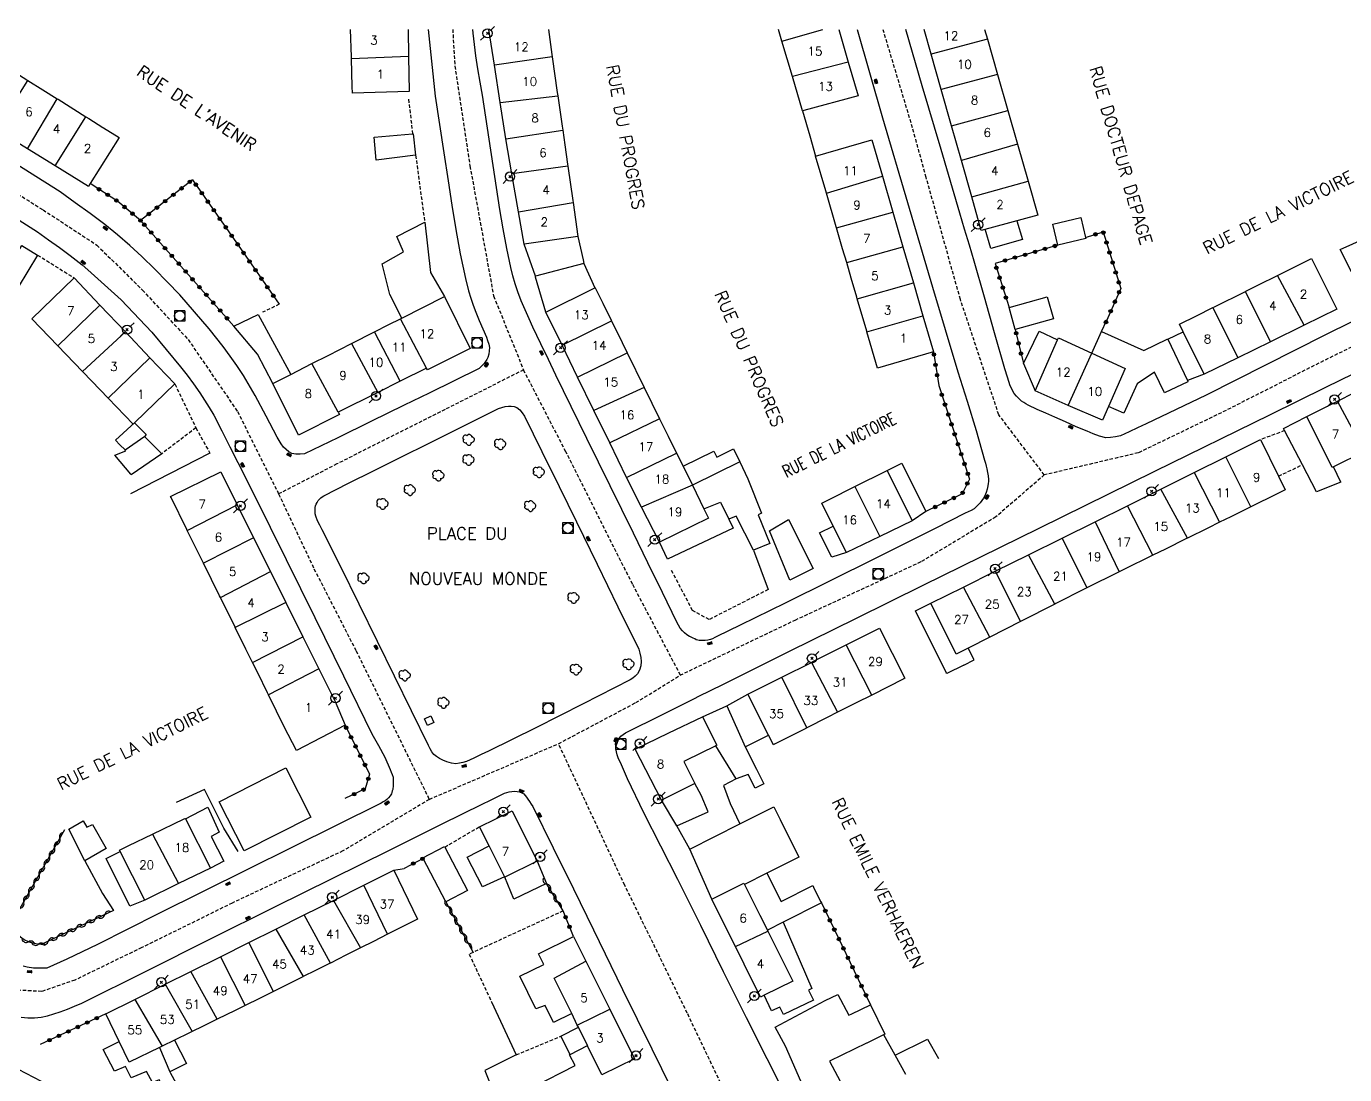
# Model space of a CAD drawing. Header units: millimetres. Extents: x 135999 to 137000, y 128000 to 129000.
# Drawn here: x 136190.8 to 136380.6, y 128849.4 to 129000.4 of the extents above; entities that cross this region are included whole.
import ezdxf
from ezdxf.enums import TextEntityAlignment as Align

# ---------------------------------------------------------------- set-up
doc = ezdxf.new("R2010")
doc.units = ezdxf.units.MM
doc.linetypes.add('DASHED', pattern=[0.75, 0.5, -0.25])
doc.layers.get('0').update_dxf_attribs({"linetype": 'CONTINUOUS'})
for name, color, linetype in [('W0001', 6, 'DASHED'), ('W0008', 7, 'CONTINUOUS'), ('W0014', 7, 'CONTINUOUS'), ('W0017', 7, 'CONTINUOUS'), ('W0101', 7, 'CONTINUOUS'), ('W0104', 1, 'CONTINUOUS'), ('W0112', 1, 'DASHED'), ('W0300', 7, 'CONTINUOUS'), ('W0310', 3, 'CONTINUOUS'), ('W0323', 7, 'CONTINUOUS'), ('W0401', 7, 'CONTINUOUS'), ('W0420', 7, 'CONTINUOUS'), ('W0439', 7, 'CONTINUOUS'), ('W0473', 7, 'CONTINUOUS'), ('W0989', 7, 'CONTINUOUS'), ('W0991', 7, 'CONTINUOUS'), ('W1102', 7, 'CONTINUOUS')]:
    doc.layers.add(name, color=color, linetype=linetype)
doc.styles.get("Standard").update_dxf_attribs({"font": 'romans.shx', "width": 0.85})

# ---------------------------------------------------------------- blocks, each defined once
blk = doc.blocks.new('T473')
for p, q in [((-0.166667, 0.166667), (0.166667, -0.166667)), ((-0.166667, -0.166667), (0.166667, 0.166667)), ((0.500001, 0.500001), (1.000002, 1.000002)), ((-1.000002, -1.000002), (-0.500001, -0.500001))]:
    blk.add_line(p, q)
blk.add_ellipse((0, 0), major_axis=(0.471405, 0.471405), ratio=1, start_param=5.4977871438, end_param=11.780972451)
blk = doc.blocks.new('T420')
for p, q in [((0.75, 0.75), (-0.75, 0.75)), ((-0.75, 0.75), (-0.75, -0.75)), ((0.75, 0.75), (0.75, -0.75)), ((0.75, -0.75), (-0.75, -0.75))]:
    blk.add_line(p, q)
blk.add_ellipse((0, 0), major_axis=(-0.53, 0.53), ratio=1, start_param=3.926991, end_param=10.210176)
blk = doc.blocks.new('T401')
for p, q in [((-0.3, 0.3), (0, 0.3)), ((-0.3, -0.25), (-0.3, 0.3)), ((-0.3, 0.15), (0, 0.15)), ((-0.3, 0), (0, 0)), ((0, 0.3), (0, -0.25)), ((-0.3, -0.15), (0, -0.15)), ((-0.3, -0.25), (-0.3, -0.3)), ((-0.3, -0.3), (0, -0.3)), ((0, -0.3), (0, -0.25))]:
    blk.add_line(p, q)
blk = doc.blocks.new('T300')
for p, q in [((-0.8, 0.51), (-0.86, 0.34)), ((-0.86, 0.34), (-0.86, 0.17)), ((-0.86, 0.17), (-0.74, 0.06)), ((-0.69, 0.63), (-0.8, 0.51)), ((-0.8, -0.06), (-0.74, 0.06)), ((-0.74, 0.06), (-0.69, 0.11)), ((-0.57, 0.69), (-0.69, 0.63)), ((-0.46, 0.69), (-0.57, 0.69)), ((-0.29, 0.63), (-0.46, 0.69)), ((-0.29, 0.63), (-0.17, 0.74)), ((-0.23, 0.57), (-0.29, 0.63)), ((-0.17, 0.74), (-0.06, 0.8)), ((-0.06, 0.8), (0.06, 0.8)), ((0.06, 0.8), (0.23, 0.74)), ((0.23, 0.74), (0.34, 0.63)), ((0.34, 0.63), (0.4, 0.51)), ((0.46, 0.46), (0.34, 0.46)), ((0.4, 0.51), (0.4, 0.46)), ((0.57, 0.4), (0.46, 0.46)), ((0.57, 0.4), (0.69, 0.29)), ((0.69, 0.29), (0.74, 0.17)), ((0.74, 0.06), (0.69, -0.17)), ((0.74, 0.17), (0.74, 0.06)), ((-0.8, -0.17), (-0.8, -0.06)), ((-0.8, -0.23), (-0.8, -0.17)), ((-0.74, -0.34), (-0.8, -0.23)), ((-0.69, -0.4), (-0.74, -0.34)), ((-0.51, -0.46), (-0.69, -0.4)), ((-0.4, -0.46), (-0.51, -0.46)), ((-0.4, -0.46), (-0.34, -0.46)), ((-0.34, -0.46), (-0.34, -0.4)), ((-0.34, -0.51), (-0.34, -0.46)), ((-0.29, -0.63), (-0.34, -0.51)), ((-0.17, -0.74), (-0.29, -0.63)), ((-0.06, -0.8), (-0.17, -0.74)), ((0.06, -0.8), (-0.06, -0.8)), ((0.17, -0.74), (0.06, -0.8)), ((0.23, -0.69), (0.17, -0.74)), ((0.29, -0.46), (0.23, -0.46)), ((0.29, -0.63), (0.23, -0.69)), ((0.46, -0.4), (0.29, -0.46)), ((0.34, -0.51), (0.29, -0.63)), ((0.34, -0.51), (0.34, -0.46)), ((0.57, -0.34), (0.46, -0.4)), ((0.63, -0.29), (0.57, -0.34)), ((0.69, -0.17), (0.63, -0.29))]:
    blk.add_line(p, q)
blk = doc.blocks.new('t323o')
at = {"color": 0, "linetype": 'Continuous'}
for radius in [0.25, 0.15]:
    blk.add_circle((0, 0), radius, dxfattribs=at)
blk = doc.blocks.new('t310o')
at = {"color": 0, "linetype": 'Continuous'}
for centre, start, end in [((-0.5, 0.38), 216.8699, 323.1304), ((0.5, -0.37), 36.8699, 143.1303)]:
    blk.add_arc(centre, 0.625, start, end, dxfattribs=at)

msp = doc.modelspace()

# ---------------------------------------------------------------- linework, layer by layer
at = {"layer": 'W0001'}
for points in [[(136252.18, 129000), (136252.48, 128994.72), (136254.66, 128980.33), (136258.06, 128961.6), (136262.38, 128950.94)], [(136337.37, 128935.82), (136330.81, 128944.49), (136325.29, 128961.1), (136320.36, 128978.66), (136318.4, 128985.84), (136314.14, 129000)], [(136161.11, 128993.07), (136168.7, 128989.04), (136180.01, 128982.32), (136193.18, 128974), (136200.93, 128968.94), (136207.48, 128962.46), (136214.07, 128955.33), (136221.18, 128944.96), (136227.11, 128933.08)], [(136388.37, 128957.51), (136377.58, 128952.26), (136363.55, 128945.11), (136350.91, 128939), (136337.37, 128935.82)], [(136262.38, 128950.94), (136251.07, 128945.25), (136235.5, 128937.4), (136227.11, 128933.08)], [(136284.98, 128906.97), (136278.08, 128920.06), (136268.47, 128939.15), (136262.38, 128950.94)], [(136337.37, 128935.82), (136330.39, 128929.77), (136319.58, 128923.28), (136301.55, 128914.91), (136284.98, 128906.97)], [(136227.11, 128933.08), (136232.2, 128922.3), (136238.26, 128910.48), (136248.8, 128889.08)], [(136267.41, 128897.1), (136278.53, 128903.01), (136284.98, 128906.97)], [(136248.8, 128889.08), (136267.41, 128897.1)], [(136300.38, 128828.78), (136295.6, 128838.08), (136285.96, 128858.27), (136276.95, 128876.7), (136267.41, 128897.1)], [(136248.8, 128889.08), (136236.36, 128881.66), (136220.42, 128874.14), (136207.39, 128867.72), (136197.76, 128863.04), (136193, 128861.4), (136188.95, 128861.62)]]:
    msp.add_lwpolyline(points, dxfattribs=at)
at = {"layer": 'W0008'}
msp.add_lwpolyline([(136262.51, 128944.28), (136265, 128939.21), (136267.49, 128934.13), (136269.99, 128929.05), (136272.98, 128922.94), (136275.97, 128916.82), (136278.96, 128910.71), (136279.11, 128910.12), (136279.26, 128909.53), (136279.32, 128908.95), (136279.25, 128908.32), (136279.07, 128907.69), (136278.78, 128907.15), (136278.47, 128906.83), (136278.1, 128906.56), (136277.72, 128906.29), (136270.94, 128902.84), (136264.17, 128899.39), (136257.35, 128896.03), (136256.28, 128895.52), (136255.21, 128895.02), (136254.15, 128894.51), (136253.64, 128894.39), (136253.13, 128894.27), (136252.62, 128894.21), (136251.98, 128894.29), (136251.34, 128894.48), (136250.73, 128894.74), (136250.29, 128894.96), (136249.86, 128895.23), (136249.48, 128895.54), (136249.18, 128895.93), (136248.93, 128896.38), (136248.68, 128896.83), (136246.24, 128901.83), (136243.81, 128906.82), (136241.36, 128911.81), (136238.71, 128917.19), (136236.06, 128922.56), (136233.4, 128927.93), (136233.04, 128928.57), (136232.69, 128929.21), (136232.45, 128929.89), (136232.39, 128930.21), (136232.36, 128930.53), (136232.36, 128930.85), (136232.39, 128931.11), (136232.44, 128931.36), (136232.52, 128931.6), (136232.65, 128931.87), (136232.81, 128932.12), (136233.01, 128932.35), (136233.19, 128932.52), (136233.4, 128932.67), (136233.6, 128932.83), (136237.18, 128934.61), (136240.76, 128936.4), (136244.33, 128938.18), (136249.15, 128940.58), (136253.97, 128942.97), (136258.79, 128945.37), (136259.26, 128945.52), (136259.72, 128945.66), (136260.19, 128945.74), (136260.61, 128945.73), (136261.03, 128945.68), (136261.41, 128945.55), (136261.82, 128945.21), (136262.16, 128944.75)], close=True, dxfattribs=at)
at = {"layer": 'W0014'}
for points in [[(136248.66, 129000), (136249.14, 128995.45), (136249.67, 128990.37)], [(136284.44, 128914.6), (136282.37, 128918.87), (136280.29, 128923.14), (136278.21, 128927.41), (136274.86, 128934.25), (136271.49, 128941.08), (136268.14, 128947.92), (136267.05, 128950.18), (136265.95, 128952.45), (136264.85, 128954.72), (136264.29, 128955.92), (136263.73, 128957.12), (136263.18, 128958.32), (136262.6, 128959.6), (136262.04, 128960.9), (136261.54, 128962.21), (136261.17, 128963.36), (136260.85, 128964.52), (136260.55, 128965.69), (136259.95, 128968.46), (136259.46, 128971.27), (136258.98, 128974.08), (136256.45, 128990.53), (136256.12, 128992.41), (136255.79, 128994.3), (136255.5, 128996.18), (136255.3, 128997.81), (136255.13, 128999.44), (136255.09, 129000)], [(136310.41, 129000), (136314.06, 128987.27), (136317.65, 128975.06), (136321.29, 128962.87), (136324.93, 128950.68)], [(136325.2, 128973.55), (136322.5, 128982.71), (136319.8, 128991.87), (136317.42, 129000)], [(136249.67, 128990.37), (136250.28, 128986.3), (136250.88, 128982.24), (136251.51, 128978.18), (136252.06, 128974.68), (136252.62, 128971.17), (136253.27, 128967.69), (136253.63, 128965.89), (136254.01, 128964.1), (136254.47, 128962.32), (136254.79, 128961.3), (136255.13, 128960.28), (136255.49, 128959.27), (136255.98, 128958.06), (136256.5, 128956.86), (136257.02, 128955.66), (136257.2, 128955.17), (136257.37, 128954.67), (136257.46, 128954.17), (136257.44, 128953.69), (136257.36, 128953.21), (136257.21, 128952.75), (136257.07, 128952.44), (136256.9, 128952.14), (136256.7, 128951.86), (136256.48, 128951.61), (136256.23, 128951.37), (136255.98, 128951.13), (136252.38, 128949.37), (136248.78, 128947.62), (136245.18, 128945.86), (136240.4, 128943.52), (136235.63, 128941.18), (136230.85, 128938.84), (136230.21, 128938.82), (136229.58, 128938.8), (136228.99, 128938.91), (136228.56, 128939.15), (136228.17, 128939.47), (136227.82, 128939.83), (136227.48, 128940.28), (136227.2, 128940.78), (136226.92, 128941.27), (136225.33, 128944.26), (136223.75, 128947.25), (136222.03, 128950.15), (136221.09, 128951.56), (136220.12, 128952.94), (136219.12, 128954.31), (136217.11, 128956.85), (136214.99, 128959.31), (136212.88, 128961.77), (136211.07, 128963.62), (136209.26, 128965.47), (136207.41, 128967.27), (136205.66, 128968.85), (136203.88, 128970.39), (136202.06, 128971.88), (136199.95, 128973.49), (136197.8, 128975.03), (136195.64, 128976.58), (136175.2, 128989.49)], [(136187.62, 128973.85), (136192.38, 128970.82), (136193.96, 128969.71), (136195.53, 128968.58), (136197.1, 128967.45), (136197.95, 128966.76), (136198.8, 128966.07), (136199.65, 128965.37), (136204.41, 128961.04), (136208.87, 128956.37), (136212.99, 128951.41), (136213.94, 128950.18), (136214.86, 128948.93), (136215.76, 128947.65), (136216.44, 128946.59), (136217.11, 128945.51), (136217.77, 128944.43), (136218.93, 128942.16), (136220.09, 128939.88), (136221.25, 128937.61), (136223.58, 128932.96), (136225.89, 128928.31), (136228.2, 128923.65), (136232.32, 128915.27), (136236.43, 128906.89), (136240.54, 128898.51), (136241.47, 128896.83), (136242.39, 128895.14), (136243.18, 128893.4), (136243.32, 128893.02), (136243.46, 128892.65), (136243.59, 128892.27), (136243.6, 128891.68), (136243.6, 128891.09), (136243.53, 128890.51), (136243.48, 128890.29), (136243.42, 128890.08), (136243.34, 128889.88), (136243.17, 128889.58), (136242.95, 128889.31), (136242.7, 128889.07), (136242.44, 128888.87), (136242.16, 128888.7), (136241.88, 128888.53), (136209.76, 128872.59), (136205.39, 128870.38), (136201.02, 128868.18), (136196.61, 128866.07), (136195.65, 128865.63), (136194.7, 128865.21), (136193.74, 128864.78), (136192.78, 128864.78), (136191.82, 128864.78), (136190.88, 128864.89), (136190.3, 128865.03)], [(136381.74, 128957.91), (136377.76, 128955.94), (136369.21, 128951.63), (136360.66, 128947.32), (136352.05, 128943.16), (136350.81, 128942.58), (136349.57, 128942.01), (136348.32, 128941.44), (136347.62, 128941.32), (136346.92, 128941.21), (136346.22, 128941.18), (136345.31, 128941.38), (136344.42, 128941.73), (136343.54, 128942.1), (136341.98, 128942.74), (136340.44, 128943.45), (136338.9, 128944.15), (136337.61, 128944.71), (136336.32, 128945.26), (136335.06, 128945.89), (136334.73, 128946.07), (136334.41, 128946.26), (136334.08, 128946.44), (136333.71, 128946.81), (136333.35, 128947.17), (136333.01, 128947.56), (136332.43, 128948.66), (136332.05, 128949.89), (136331.68, 128951.12), (136330.21, 128956.28), (136328.74, 128961.44), (136327.26, 128966.59), (136326.58, 128968.91), (136325.89, 128971.23), (136325.2, 128973.55)], [(136319.93, 128919.92), (136336.61, 128928.13), (136353.28, 128936.34), (136369.96, 128944.54), (136377.93, 128948.45), (136385.9, 128952.37), (136393.87, 128956.28), (136394.42, 128956.4), (136394.97, 128956.53), (136395.52, 128956.62), (136396.21, 128956.64), (136396.92, 128956.61), (136397.62, 128956.54), (136398.3, 128956.48), (136398.98, 128956.38), (136399.65, 128956.24), (136400.69, 128955.85), (136401.69, 128955.33), (136402.69, 128954.81), (136408.59, 128951.26), (136408.59, 128951.26)], [(136324.93, 128950.68), (136326.25, 128946.44), (136327.57, 128942.2), (136328.78, 128937.94), (136328.89, 128937.52), (136329, 128937.1), (136329.11, 128936.68), (136329.2, 128936.17), (136329.29, 128935.67), (136329.33, 128935.16), (136329.32, 128934.86), (136329.3, 128934.56), (136329.26, 128934.26), (136329.15, 128933.76), (136329, 128933.27), (136328.79, 128932.8), (136328.6, 128932.46), (136328.37, 128932.14), (136328.13, 128931.82), (136327.86, 128931.5), (136327.58, 128931.2), (136327.27, 128930.93), (136326.86, 128930.69), (136326.41, 128930.49), (136325.96, 128930.3)], [(136325.96, 128930.3), (136321.64, 128928.12), (136317.32, 128925.94), (136312.99, 128923.77), (136306.52, 128920.55), (136300.03, 128917.36), (136293.55, 128914.17), (136290.21, 128912.53)], [(136277.45, 128898.85), (136281.99, 128901.12), (136286.53, 128903.39), (136286.98, 128903.62), (136287.63, 128903.94), (136291.07, 128905.65), (136300.68, 128910.42), (136310.31, 128915.17), (136319.93, 128919.92)], [(136290.21, 128912.53), (136289.9, 128912.38), (136289.6, 128912.22), (136289.28, 128912.1), (136288.9, 128912.01), (136288.51, 128911.96), (136288.12, 128911.95), (136287.9, 128911.95), (136287.79, 128911.95), (136287.68, 128911.96), (136287.47, 128911.99), (136287.24, 128912.07), (136287.02, 128912.2), (136286.79, 128912.31), (136286.62, 128912.39), (136286.44, 128912.47), (136286.27, 128912.56), (136285.9, 128912.79), (136285.56, 128913.06), (136285.25, 128913.35), (136284.95, 128913.74), (136284.7, 128914.17), (136284.44, 128914.6)], [(136300.44, 128845.78), (136297.47, 128851.69), (136294.5, 128857.61), (136291.19, 128864.25), (136287.89, 128870.9), (136284.58, 128877.55), (136282.14, 128882.36), (136279.69, 128887.16), (136277.36, 128892.02), (136276.91, 128893.04), (136276.46, 128894.05), (136276.01, 128895.06), (136275.87, 128895.5), (136275.74, 128895.95), (136275.68, 128896.38), (136275.73, 128896.78), (136275.85, 128897.17), (136276, 128897.54), (136276.11, 128897.76), (136276.23, 128897.97), (136276.38, 128898.16), (136276.7, 128898.43), (136277.08, 128898.64), (136277.45, 128898.85)], [(136190.04, 128857.69), (136190.99, 128857.59), (136191.96, 128857.6), (136192.92, 128857.69), (136193.83, 128857.88), (136194.73, 128858.16), (136195.63, 128858.47), (136196.68, 128858.86), (136197.72, 128859.29), (136198.76, 128859.72), (136208.02, 128864.35), (136217.29, 128868.97), (136226.56, 128873.59), (136234.81, 128877.69), (136243.07, 128881.78), (136251.33, 128885.87), (136252.8, 128886.6), (136254.27, 128887.33), (136255.74, 128888.06), (136256.59, 128888.47), (136257.44, 128888.88), (136258.29, 128889.3), (136258.95, 128889.62), (136259.61, 128889.95), (136260.3, 128890.16), (136260.69, 128890.22), (136261.09, 128890.25), (136261.48, 128890.22), (136261.8, 128890.15), (136262.12, 128890.03), (136262.41, 128889.86), (136262.62, 128889.64), (136262.81, 128889.38), (136262.99, 128889.12), (136263.23, 128888.76), (136263.47, 128888.4), (136263.7, 128888.04), (136266.62, 128882.11), (136269.55, 128876.19), (136272.46, 128870.26), (136276.65, 128861.71), (136280.83, 128853.15), (136285.04, 128844.62)]]:
    msp.add_lwpolyline(points, dxfattribs=at)
at = {"layer": 'W0017'}
for points in [[(136217.21, 128938.96), (136205.76, 128933.11)], [(136295.47, 128924.97), (136297.62, 128919.3)], [(136221.28, 128881.55), (136219.2, 128884.91), (136216.43, 128890.52), (136212.34, 128888.64)], [(136199.21, 128880.23), (136201.72, 128875.51), (136203.33, 128873.06)]]:
    msp.add_lwpolyline(points, dxfattribs=at)
at = {"layer": 'W0101'}
for points in [[(136237.6, 128995.76), (136237.59, 128996.07), (136237.48, 129000)], [(136245.75, 129000), (136245.82, 128996.09)], [(136258.2, 128994.84), (136257.4, 129000)], [(136265.95, 129000), (136266.46, 128996.4), (136266.51, 128996.06)], [(136299.59, 128998.33), (136299.1, 129000)], [(136307.76, 129000), (136309.13, 128995.29)], [(136321.08, 128996.45), (136320.07, 129000)], [(136328.78, 129000), (136329.18, 128998.61)], [(136329.18, 128998.61), (136330.64, 128993.51)], [(136301.1, 128993.23), (136299.59, 128998.33)], [(136181.95, 128988.34), (136184.66, 128992.65), (136186.45, 128995.51), (136187.8, 128994.67), (136190.84, 128992.76), (136191, 128992.65)], [(136245.92, 128991.04), (136237.73, 128990.81), (136237.7, 128991.79), (136237.6, 128995.76)], [(136245.82, 128996.09), (136245.92, 128991.04)], [(136259.03, 128989.45), (136258.2, 128994.84)], [(136266.51, 128996.06), (136267.24, 128990.93), (136267.32, 128990.41)], [(136309.13, 128995.29), (136310.56, 128990.41)], [(136322.53, 128991.34), (136321.08, 128996.45)], [(136310.56, 128990.41), (136302.73, 128988.3), (136302.57, 128988.26), (136301.1, 128993.23)], [(136330.64, 128993.51), (136332.13, 128988.32)], [(136191, 128992.65), (136193.17, 128991.29), (136195.22, 128990.01)], [(136324.02, 128986.1), (136322.53, 128991.34)], [(136195.22, 128990.01), (136195.35, 128989.93), (136199.36, 128987.41)], [(136259.84, 128984.22), (136259.03, 128989.45)], [(136267.32, 128990.41), (136267.94, 128986.06), (136268.02, 128985.49)], [(136199.36, 128987.41), (136199.77, 128987.16), (136201.81, 128985.87), (136201.88, 128985.83), (136204.13, 128984.42), (136199.97, 128977.78), (136199.71, 128977.37)], [(136332.13, 128988.32), (136333.52, 128983.45)], [(136190.93, 128982.79), (136186.48, 128985.54)], [(136268.02, 128985.49), (136268.32, 128983.38), (136268.72, 128980.59), (136268.77, 128980.29)], [(136325.44, 128981.1), (136324.02, 128986.1)], [(136260.71, 128979.21), (136259.84, 128984.22)], [(136305.99, 128976.42), (136305.9, 128976.73), (136304.44, 128981.74), (136312.54, 128984.1)], [(136312.54, 128984.1), (136314.06, 128978.86)], [(136333.52, 128983.45), (136335.05, 128978.12)], [(136194.91, 128980.34), (136190.93, 128982.79)], [(136199.71, 128977.37), (136194.91, 128980.34)], [(136268.77, 128980.29), (136269.47, 128975.35), (136269.51, 128975.06)], [(136326.91, 128975.9), (136325.44, 128981.1)], [(136261.67, 128973.72), (136260.71, 128979.21)], [(136314.06, 128978.86), (136315.57, 128973.66)], [(136335.05, 128978.12), (136336.44, 128973.24), (136328.29, 128971.05)], [(136307.45, 128971.43), (136307.42, 128971.54), (136305.99, 128976.42)], [(136328.29, 128971.05), (136326.91, 128975.9)], [(136269.51, 128975.06), (136270.21, 128970.15), (136262.48, 128969.05)], [(136262.48, 128969.05), (136261.67, 128973.72)], [(136315.57, 128973.66), (136317.02, 128968.66)], [(136308.91, 128966.41), (136308.33, 128968.4), (136307.45, 128971.43)], [(136317.02, 128968.66), (136318.52, 128963.48)], [(136310.44, 128961.17), (136310.36, 128961.43), (136309.56, 128964.18), (136308.91, 128966.41)], [(136370.97, 128964.57), (136371.23, 128964.7), (136375.86, 128967), (136379.5, 128959.68)], [(136366.4, 128962.29), (136368.21, 128963.19), (136370.97, 128964.57)], [(136195.3, 128954.44), (136191.55, 128958.33), (136197.65, 128964.21)], [(136197.65, 128964.21), (136201.38, 128960.29)], [(136265.59, 128959.29), (136272.64, 128962.76), (136272.7, 128962.79), (136273.78, 128960.58), (136274.99, 128958.11)], [(136318.52, 128963.48), (136319.9, 128958.72)], [(136244.68, 128958.32), (136244.87, 128958.42), (136250.97, 128961.5)], [(136250.97, 128961.5), (136254.69, 128954.04), (136248.53, 128950.96), (136248.41, 128951.2)], [(136311.82, 128956.41), (136311.79, 128956.51), (136310.44, 128961.17)], [(136361.63, 128959.92), (136361.87, 128960.04), (136366.32, 128962.26), (136366.4, 128962.29)], [(136201.38, 128960.29), (136205.06, 128956.41)], [(136267.93, 128954.5), (136265.59, 128959.29)], [(136319.9, 128958.72), (136321.41, 128953.53)], [(136360.4, 128950.34), (136357.36, 128956.44), (136356.82, 128957.52), (136359.3, 128958.76), (136361.63, 128959.92)], [(136379.5, 128959.68), (136374.8, 128957.38)], [(136240.93, 128956.43), (136242.99, 128957.47), (136244.68, 128958.32)], [(136274.99, 128958.11), (136275.04, 128958.02), (136276.57, 128954.9), (136277.3, 128953.42)], [(136374.8, 128957.38), (136369.93, 128955)], [(136205.06, 128956.41), (136208.58, 128952.69)], [(136237.58, 128954.73), (136240.93, 128956.43)], [(136321.41, 128953.53), (136313.35, 128951.18), (136311.82, 128956.41)], [(136336.04, 128947.92), (136339.26, 128955.26), (136339.4, 128955.57), (136344.21, 128953.36)], [(136369.93, 128955), (136365.22, 128952.69)], [(136198.86, 128950.74), (136195.3, 128954.44)], [(136231.9, 128951.86), (136234.23, 128953.03), (136237.58, 128954.73)], [(136270.17, 128949.89), (136267.93, 128954.5)], [(136277.3, 128953.42), (136279.77, 128948.39)], [(136344.21, 128953.36), (136349, 128951.16), (136346.61, 128945.7), (136345.73, 128943.71)], [(136208.58, 128952.69), (136212.16, 128948.92)], [(136226.26, 128949.01), (136228.85, 128950.31), (136231.9, 128951.86)], [(136248.41, 128951.2), (136244.62, 128949.31)], [(136365.22, 128952.69), (136360.4, 128950.34)], [(136202.57, 128946.89), (136200.23, 128949.32), (136198.86, 128950.74)], [(136244.62, 128949.31), (136241.39, 128947.71)], [(136272.51, 128945.1), (136270.17, 128949.89)], [(136212.16, 128948.92), (136206.39, 128943.37), (136206.35, 128943.32), (136206.17, 128943.15), (136202.57, 128946.89)], [(136235.7, 128944.86), (136235.87, 128944.51), (136229.97, 128941.57), (136226.26, 128949.01)], [(136241.39, 128947.71), (136235.7, 128944.86)], [(136279.77, 128948.39), (136281.97, 128943.92)], [(136340.82, 128945.84), (136336.04, 128947.92)], [(136379.6, 128946.46), (136384.51, 128948.93)], [(136345.73, 128943.71), (136340.82, 128945.84)], [(136375.19, 128944.24), (136379.6, 128946.46)], [(136274.79, 128940.44), (136272.51, 128945.1)], [(136281.97, 128943.92), (136283.22, 128941.38), (136284.41, 128938.95)], [(136383.49, 128939.2), (136379.03, 128936.99), (136378.82, 128936.89), (136375.19, 128944.24)], [(136277.22, 128935.45), (136274.79, 128940.44)], [(136363.5, 128938.41), (136368.51, 128940.9)], [(136368.51, 128940.9), (136371.11, 128935.64), (136372.07, 128933.68), (136370.5, 128932.9), (136367.48, 128931.41), (136367.11, 128931.23)], [(136284.41, 128938.95), (136285.34, 128937.06), (136286.69, 128934.32)], [(136358.94, 128936.15), (136363.5, 128938.41)], [(136213.95, 128927.83), (136213.88, 128927.95), (136211.61, 128932.55), (136211.54, 128932.69), (136218.78, 128936.27)], [(136218.78, 128936.27), (136221.15, 128931.49)], [(136310.09, 128934.13), (136314.65, 128936.4), (136314.73, 128936.44), (136318.35, 128929.19)], [(136354.14, 128933.77), (136358.94, 128936.15)], [(136279.38, 128931.19), (136277.22, 128935.45)], [(136286.69, 128934.32), (136288.36, 128930.93), (136289, 128929.61), (136281.94, 128926.14)], [(136308.87, 128924.66), (136306.98, 128928.45), (136305.33, 128931.75), (136306.37, 128932.27), (136310.09, 128934.13)], [(136349.33, 128931.38), (136354.14, 128933.77)], [(136221.15, 128931.49), (136223.5, 128926.77)], [(136281.94, 128926.14), (136279.38, 128931.19)], [(136344.68, 128929.07), (136349.33, 128931.38)], [(136367.11, 128931.23), (136364.23, 128929.8), (136362.6, 128928.99)], [(136318.35, 128929.19), (136313.67, 128926.95)], [(136339.95, 128926.73), (136344.68, 128929.07)], [(136362.6, 128928.99), (136360.91, 128928.16), (136357.97, 128926.71)], [(136216.27, 128923.12), (136216.23, 128923.2), (136213.95, 128927.83)], [(136223.5, 128926.77), (136225.93, 128921.89)], [(136313.67, 128926.95), (136308.87, 128924.66)], [(136335.09, 128924.32), (136339.95, 128926.73)], [(136357.97, 128926.71), (136357.76, 128926.6), (136354.8, 128925.14), (136352.98, 128924.24)], [(136218.73, 128918.14), (136218.61, 128918.38), (136217.45, 128920.74), (136216.27, 128923.12)], [(136330.28, 128921.93), (136335.09, 128924.32)], [(136352.98, 128924.24), (136348.74, 128922.14), (136348.17, 128921.86)], [(136225.93, 128921.89), (136228.13, 128917.46)], [(136325.73, 128919.67), (136330.28, 128921.93)], [(136348.17, 128921.86), (136348.06, 128921.8), (136343.48, 128919.54)], [(136321.02, 128917.34), (136325.73, 128919.67)], [(136343.48, 128919.54), (136343.19, 128919.39), (136339.02, 128917.28), (136338.87, 128917.2)], [(136220.86, 128913.83), (136220.83, 128913.89), (136218.73, 128918.14)], [(136228.13, 128917.46), (136230.6, 128912.48)], [(136329.53, 128912.45), (136326.41, 128910.87), (136324.66, 128909.98), (136321.02, 128917.34)], [(136338.87, 128917.2), (136334.05, 128914.75), (136333.92, 128914.69)], [(136223.33, 128908.82), (136223.3, 128908.91), (136222.39, 128910.73), (136220.86, 128913.83)], [(136308.85, 128911.34), (136313.63, 128913.74)], [(136313.63, 128913.74), (136317.28, 128906.53), (136317.14, 128906.46), (136312.51, 128904.11)], [(136333.92, 128914.69), (136329.53, 128912.45)], [(136230.6, 128912.48), (136232.89, 128907.89)], [(136303.84, 128908.82), (136304.05, 128908.92), (136308.85, 128911.34)], [(136225.65, 128904.13), (136225.52, 128904.41), (136224.09, 128907.3), (136223.33, 128908.82)], [(136232.89, 128907.89), (136235.23, 128903.17)], [(136299.55, 128906.66), (136303.84, 128908.82)], [(136294.68, 128904.21), (136299.55, 128906.66)], [(136227.92, 128899.55), (136226.82, 128901.77), (136225.65, 128904.13)], [(136303.03, 128899.31), (136298.52, 128897.03), (136298.36, 128896.94), (136297.65, 128898.35), (136294.68, 128904.21)], [(136312.51, 128904.11), (136310.3, 128902.99), (136307.7, 128901.68), (136307.61, 128901.63)], [(136235.24, 128903.17), (136235.23, 128903.16), (136236.67, 128899.75)], [(136307.61, 128901.63), (136306.11, 128900.87), (136303.16, 128899.38), (136303.03, 128899.31)], [(136236.67, 128899.75), (136229.7, 128896.12), (136227.92, 128899.55)], [(136282.22, 128888.97), (136278.44, 128896.33), (136283.31, 128898.65), (136288.17, 128900.96)], [(136288.17, 128900.96), (136290.19, 128896.87), (136290.08, 128896.81), (136285.66, 128894.63), (136285.48, 128894.55), (136287.05, 128891.35), (136282.22, 128888.97)], [(136256.05, 128885.13), (136260.76, 128887.44), (136264.33, 128880.16)], [(136208.93, 128884.06), (136213.48, 128886.26), (136213.65, 128886.34), (136213.68, 128886.27), (136217.28, 128879.18)], [(136264.33, 128880.16), (136259.68, 128877.85), (136259.65, 128877.91), (136259.62, 128877.97), (136257.42, 128882.38), (136256.05, 128885.13)], [(136207.82, 128874.55), (136204.28, 128881.55), (136204.18, 128881.75), (136205.54, 128882.41), (136208.93, 128884.06)], [(136217.28, 128879.18), (136212.7, 128876.94)], [(136239.38, 128876.72), (136243.68, 128878.87)], [(136243.68, 128878.87), (136247.12, 128871.82), (136242.97, 128869.74), (136242.79, 128869.65)], [(136289.51, 128874.69), (136294.11, 128876.99), (136294.2, 128876.83), (136296.4, 128872.41), (136297.49, 128870.24), (136297.55, 128870.11)], [(136212.7, 128876.94), (136207.82, 128874.55)], [(136234.99, 128874.53), (136239.38, 128876.72)], [(136230.78, 128872.43), (136234.99, 128874.53)], [(136292.89, 128867.87), (136291.9, 128869.86), (136289.51, 128874.69)], [(136226.71, 128870.39), (136230.78, 128872.43)], [(136222.8, 128868.44), (136226.71, 128870.39)], [(136242.79, 128869.65), (136240.75, 128868.62), (136238.88, 128867.68)], [(136297.55, 128870.11), (136298.82, 128867.58), (136301.15, 128862.9), (136297.04, 128860.85), (136296.5, 128860.58)], [(136218.72, 128866.41), (136222.8, 128868.44)], [(136238.88, 128867.68), (136236.79, 128866.63), (136234.56, 128865.5)], [(136296.5, 128860.58), (136294.15, 128865.33), (136292.89, 128867.87)], [(136214.47, 128864.29), (136218.72, 128866.41)], [(136270.12, 128856.57), (136269.31, 128858.22), (136266.8, 128863.32), (136271.33, 128865.76)], [(136271.33, 128865.76), (136274.79, 128858.85)], [(136210.79, 128862.45), (136214.47, 128864.29)], [(136234.56, 128865.5), (136234.45, 128865.45), (136232.42, 128864.42), (136230.65, 128863.54)], [(136206.42, 128860.27), (136210.79, 128862.45)], [(136230.65, 128863.54), (136230.59, 128863.5), (136228.57, 128862.49), (136226.39, 128861.39)], [(136202.21, 128858.17), (136206.42, 128860.27)], [(136226.39, 128861.39), (136225.21, 128860.8), (136224.35, 128860.38), (136222.29, 128859.37)], [(136210.32, 128853.53), (136209.93, 128853.34), (136205.6, 128851.23), (136204.14, 128854.21), (136202.21, 128858.17)], [(136222.29, 128859.37), (136220.85, 128858.67), (136218.24, 128857.4)], [(136274.79, 128858.85), (136278.37, 128851.72)], [(136218.24, 128857.4), (136216.15, 128856.38), (136214.65, 128855.65)], [(136278.37, 128851.72), (136273.65, 128849.4), (136271.63, 128853.49), (136271.58, 128853.6), (136270.27, 128856.26), (136270.12, 128856.57)], [(136214.65, 128855.65), (136214.26, 128855.46), (136212.11, 128854.41), (136210.32, 128853.53)], [(136317.41, 128849.44), (136315.89, 128852.25), (136320.53, 128854.54)]]:
    msp.add_lwpolyline(points, dxfattribs=at)
for points in [[(136228.15, 128893.6), (136231.74, 128886.5), (136222.15, 128881.64), (136218.56, 128888.74)], [(136182.88, 128839.99), (136188.48, 128850.77), (136196.22, 128846.74), (136196.16, 128846.63), (136190.51, 128835.76), (136186.08, 128838.22)]]:
    msp.add_lwpolyline(points, close=True, dxfattribs=at)
at = {"layer": 'W0104'}
for points in [[(136302.57, 128988.26), (136303.6, 128984.67), (136304.44, 128981.74)], [(136244.87, 128958.42), (136243.14, 128961.82), (136242, 128966.21), (136242.23, 128966.34), (136245.08, 128967.94), (136244.12, 128970.19), (136248.14, 128972.23), (136249, 128964.98), (136250.97, 128961.5)], [(136333.43, 128972.43), (136334.21, 128969.72), (136329.67, 128968.42), (136328.87, 128971.21)], [(136270.21, 128970.15), (136270.95, 128966.82), (136271.06, 128966.29), (136272.64, 128962.76)], [(136265.59, 128959.29), (136264.12, 128964.3), (136264.08, 128964.44), (136262.48, 128969.05)], [(136271.06, 128966.29), (136264.08, 128964.44)], [(136220.67, 128957.26), (136224.17, 128958.92), (136228.85, 128950.31)], [(136226.26, 128949.01), (136224.05, 128953.22), (136220.67, 128957.26)], [(136334.36, 128951.85), (136336.64, 128956.54), (136339.26, 128955.26)], [(136344.21, 128953.36), (136345.61, 128956.49), (136351.68, 128953.76), (136355.07, 128955.36), (136355.15, 128955.4), (136357.97, 128949.43), (136358.05, 128949.25), (136354.66, 128947.65), (136353.26, 128950.63), (136350.74, 128948.95), (136348.83, 128944.7), (136346.61, 128945.7)], [(136355.15, 128955.4), (136357.36, 128956.44)], [(136334.36, 128951.85), (136336.04, 128947.92)], [(136360.4, 128950.34), (136357.97, 128949.43)], [(136380.08, 128934.76), (136376.56, 128933.39), (136374.53, 128937.29), (136371.98, 128942.2), (136371.83, 128942.5), (136375.19, 128944.24)], [(136206.35, 128943.32), (136208.04, 128941.66), (136207.82, 128941.42), (136207.77, 128941.36), (136210.3, 128938.88), (136205.88, 128935.82), (136205.8, 128935.92), (136203.54, 128938.66), (136205.12, 128939.31), (136205.01, 128939.41), (136204.26, 128940.14)], [(136206.39, 128943.37), (136203.62, 128940.85), (136204.26, 128940.14)], [(136205.01, 128939.41), (136207.82, 128941.42)], [(136285.34, 128937.06), (136289.78, 128939.26), (136290.22, 128938.38), (136292.62, 128939.57), (136293.54, 128937.71), (136286.69, 128934.32)], [(136293.54, 128937.71), (136294.66, 128935.26), (136296.65, 128930.32), (136296.15, 128930.07), (136297.84, 128925.94), (136295.47, 128924.97), (136292.99, 128929.86), (136291.94, 128929.43)], [(136314.65, 128936.4), (136316.87, 128937.5), (136320.3, 128930.53), (136318.35, 128929.19)], [(136380.08, 128934.76), (136379.03, 128936.99)], [(136288.36, 128930.93), (136290.73, 128931.91)], [(136290.73, 128931.91), (136291.94, 128929.43), (136292.57, 128928.14)], [(136308.87, 128924.66), (136306.77, 128923.98), (136305.02, 128927.47), (136306.98, 128928.45)], [(136292.57, 128928.14), (136283.09, 128923.69), (136281.94, 128926.14)], [(136325.76, 128908.42), (136323.32, 128907.2), (136323.24, 128907.37), (136318.81, 128916.23), (136321.02, 128917.34)], [(136325.76, 128908.42), (136327.26, 128909.16), (136326.41, 128910.87)], [(136291.67, 128902.53), (136294.68, 128904.21)], [(136288.17, 128900.96), (136291.67, 128902.53), (136294.3, 128896.64), (136295.92, 128893.43), (136296.99, 128891.3), (136295.73, 128890.67), (136294.73, 128892.67), (136293, 128892.02), (136291.16, 128891.09), (136292.15, 128888.46), (136293.54, 128885.53)], [(136294.3, 128896.64), (136297.65, 128898.35)], [(136293, 128892.02), (136290.08, 128896.81)], [(136286.34, 128881.92), (136284.44, 128885.28), (136288.97, 128887.27), (136287.96, 128889.68), (136287.05, 128891.35)], [(136284.44, 128885.28), (136282.22, 128888.97)], [(136213.68, 128886.27), (136216.92, 128887.95), (136218.56, 128884.33), (136217.38, 128883.72), (136219.21, 128880.18), (136217.28, 128879.18)], [(136289.51, 128874.69), (136286.34, 128881.92), (136293.54, 128885.53), (136298.43, 128887.98), (136299.32, 128886.2), (136302.04, 128880.76), (136297.4, 128878.44), (136294.2, 128876.83)], [(136207.82, 128874.55), (136205.68, 128873.69), (136202.28, 128880.57), (136204.28, 128881.55)], [(136259.65, 128877.91), (136256.48, 128876.46), (136254.26, 128880.75), (136257.42, 128882.38)], [(136243.68, 128878.87), (136245.17, 128879.14)], [(136264.33, 128880.16), (136265.67, 128876.98), (136261, 128874.71), (136259.68, 128877.85)], [(136297.4, 128878.44), (136299.47, 128874.35), (136304.02, 128876.65), (136304.25, 128876.2), (136305.21, 128874.31), (136305.27, 128874.18), (136299.78, 128871.4), (136297.49, 128870.24)], [(136299.78, 128871.4), (136303.91, 128861.85), (136303.41, 128861.61), (136304.11, 128860.14), (136299.8, 128858.1), (136299.3, 128859.15), (136298.09, 128858.63), (136297.04, 128860.85)], [(136269.31, 128858.22), (136266.69, 128856.93), (136265.49, 128859.36), (136264.16, 128858.9), (136261.84, 128863.59), (136265.29, 128865.3), (136264.54, 128866.83), (136269.57, 128869.32), (136271.33, 128865.76)], [(136257.78, 128859.9), (136261.33, 128852.27), (136256.79, 128850), (136257.98, 128847.03), (136258.44, 128846.21), (136258.56, 128845.99), (136258.56, 128845.99)], [(136303.31, 128846.18), (136300.08, 128853.52), (136298.61, 128856.24), (136305.79, 128860.09), (136307.65, 128860.98), (136309.23, 128858), (136309.67, 128858.2), (136312.34, 128859.5), (136314.41, 128855.25), (136311.8, 128853.97), (136311.75, 128853.95), (136306.45, 128851.36), (136307.97, 128848.49)], [(136269.11, 128852.33), (136267.76, 128854.98), (136270.27, 128856.26)], [(136212.11, 128854.41), (136213.84, 128851.04), (136211.44, 128849.81), (136211.52, 128849.61), (136212.82, 128847.26), (136212.66, 128847.19), (136211.02, 128846.51), (136209.9, 128848.69), (136208.92, 128848.28), (136208.1, 128849.89), (136205.89, 128848.98), (136205.07, 128850.59), (136203.47, 128849.92), (136201.86, 128853.04), (136204.14, 128854.21)], [(136315.89, 128852.25), (136314.24, 128855.16)], [(136209.93, 128853.34), (136211.44, 128849.81)], [(136268.81, 128837.95), (136263.83, 128847.65), (136269.81, 128850.73), (136269.01, 128852.28), (136269.11, 128852.33), (136271.58, 128853.6)]]:
    msp.add_lwpolyline(points, dxfattribs=at)
for points in [[(136240.85, 128984.47), (136246.4, 128984.95), (136246.46, 128984.95), (136246.84, 128981.87), (136241.13, 128981.17), (136240.85, 128984.47)], [(136338.6, 128971.95), (136342.61, 128972.91), (136343.31, 128970.04), (136343.35, 128969.89), (136339.33, 128968.92)], [(136383.29, 128961.74), (136379.98, 128968.3), (136386.83, 128971.35), (136386.96, 128971.41), (136390.1, 128965.16)], [(136192.4, 128967.5), (136189.61, 128962.87), (136187.34, 128964.24), (136190.13, 128968.87), (136192.4, 128967.5)], [(136332.3, 128959.94), (136337.79, 128961.47), (136338.67, 128958.32), (136333.18, 128956.79)], [(136300.54, 128929.4), (136304.08, 128922.34), (136300.72, 128920.65), (136297.79, 128927.76)], [(136199.21, 128880.23), (136196.9, 128884.8), (136198.95, 128885.98), (136199.49, 128885.05), (136200.3, 128885.46), (136202.29, 128881.99)], [(136251.18, 128874.32), (136247.93, 128880.56), (136247.87, 128880.67), (136250.99, 128882.3), (136251.04, 128882.21), (136254.3, 128875.95)]]:
    msp.add_lwpolyline(points, close=True, dxfattribs=at)
at = {"layer": 'W0112'}
for points in [[(136245.81, 128989.93), (136246.4, 128984.95)], [(136246.84, 128981.87), (136248.14, 128972.23)], [(136192.4, 128967.5), (136197.65, 128964.21)], [(136227.2, 128960.4), (136224.8, 128959.25)], [(136212.16, 128948.92), (136215.2, 128942.61), (136210.3, 128938.88)], [(136215.2, 128942.61), (136217.21, 128938.96)], [(136371.98, 128942.2), (136368.51, 128940.9)], [(136371.11, 128935.64), (136374.53, 128937.29)], [(136297.62, 128919.3), (136289.1, 128914.99), (136286.71, 128916.29), (136283.61, 128922.22)], [(136251.04, 128882.21), (136256.05, 128885.13)], [(136268.07, 128873), (136255.1, 128867.04), (136254.54, 128866.78)], [(136254.54, 128866.78), (136257.77, 128859.9)], [(136261.33, 128852.27), (136267.76, 128854.98)]]:
    msp.add_lwpolyline(points, dxfattribs=at)
at = {"layer": 'W0310'}
for points in [[(136203.33, 128873.06), (136192.9, 128868.15), (136192.39, 128868.24), (136191.88, 128868.33), (136191.39, 128868.46), (136190.97, 128868.62), (136190.55, 128868.81), (136190.16, 128869.02), (136189.53, 128869.55), (136188.99, 128870.2), (136188.44, 128870.84), (136196.33, 128884.73)], [(136268.07, 128873), (136265.67, 128876.98)], [(136251.18, 128874.32), (136255.1, 128867.04)]]:
    msp.add_lwpolyline(points, dxfattribs=at)
at = {"layer": 'W0323'}
for points in [[(136207.23, 128972.48), (136203.94, 128975.23), (136199.97, 128977.78)], [(136214.7, 128978.34), (136214.7, 128978.34), (136207.23, 128972.48)], [(136214.7, 128978.34), (136222.39, 128967.33), (136227.2, 128960.4)], [(136207.23, 128972.48), (136220.67, 128957.26)], [(136343.31, 128970.04), (136345.84, 128970.82)], [(136345.84, 128970.82), (136348.37, 128962.66), (136346.33, 128958.03)], [(136339.33, 128968.92), (136330.27, 128966.29)], [(136330.27, 128966.29), (136332.3, 128959.94)], [(136333.18, 128956.79), (136334.36, 128951.85)], [(136345.61, 128956.49), (136346.33, 128958.03)], [(136321.41, 128953.53), (136322.16, 128948.71)], [(136322.16, 128948.71), (136326.6, 128935.22), (136325.54, 128933.09), (136320.3, 128930.53)], [(136236.67, 128899.75), (136240.21, 128892.69)], [(136240.21, 128892.69), (136239.59, 128890.6)], [(136239.59, 128890.6), (136236.62, 128889.19)], [(136247.93, 128880.56), (136245.17, 128879.14)], [(136305.27, 128874.18), (136312.34, 128859.5)], [(136269.57, 128869.32), (136268.07, 128873)], [(136202.21, 128858.17), (136192.75, 128853.75)]]:
    msp.add_lwpolyline(points, dxfattribs=at)
at = {"layer": 'W0439'}
msp.add_lwpolyline([(136249.04, 128901.09), (136249.47, 128900.13), (136248.53, 128899.71), (136248.1, 128900.68)], close=True, dxfattribs=at)
at = {"layer": 'W1102'}
for points in [[(136299.59, 128998.33), (136305.49, 129000)], [(136329.18, 128998.61), (136321.08, 128996.45)], [(136245.82, 128996.09), (136237.6, 128995.76)], [(136266.51, 128996.06), (136258.2, 128994.84)], [(136309.13, 128995.29), (136301.1, 128993.23)], [(136330.64, 128993.51), (136322.53, 128991.34)], [(136186.48, 128985.54), (136191, 128992.65)], [(136190.93, 128982.79), (136195.22, 128990.01)], [(136259.03, 128989.45), (136267.32, 128990.41)], [(136194.91, 128980.34), (136199.36, 128987.41)], [(136324.02, 128986.1), (136332.13, 128988.32)], [(136259.84, 128984.22), (136268.02, 128985.49)], [(136333.52, 128983.45), (136325.44, 128981.1)], [(136268.77, 128980.29), (136260.71, 128979.21)], [(136305.99, 128976.42), (136314.06, 128978.86)], [(136326.91, 128975.9), (136335.05, 128978.12)], [(136261.67, 128973.72), (136269.51, 128975.06)], [(136307.45, 128971.43), (136315.57, 128973.66)], [(136308.91, 128966.41), (136317.02, 128968.66)], [(136374.8, 128957.38), (136370.97, 128964.57)], [(136310.44, 128961.17), (136318.52, 128963.48)], [(136369.93, 128955), (136366.32, 128962.26)], [(136201.38, 128960.29), (136195.3, 128954.44)], [(136311.82, 128956.41), (136319.9, 128958.72)], [(136361.63, 128959.92), (136365.22, 128952.69)], [(136248.41, 128951.2), (136244.68, 128958.32)], [(136267.93, 128954.5), (136275.04, 128958.02)], [(136198.86, 128950.74), (136205.06, 128956.41)], [(136244.62, 128949.31), (136240.93, 128956.43)], [(136237.58, 128954.73), (136241.39, 128947.71)], [(136270.17, 128949.89), (136277.3, 128953.42)], [(136340.82, 128945.84), (136344.21, 128953.36)], [(136208.58, 128952.69), (136202.57, 128946.89)], [(136235.7, 128944.86), (136231.9, 128951.86)], [(136279.77, 128948.39), (136272.51, 128945.1)], [(136383.49, 128939.2), (136379.6, 128946.46)], [(136281.97, 128943.92), (136274.79, 128940.44)], [(136277.22, 128935.45), (136284.41, 128938.95)], [(136367.11, 128931.23), (136363.5, 128938.41)], [(136358.94, 128936.15), (136362.6, 128928.99)], [(136286.69, 128934.32), (136279.38, 128931.19)], [(136310.09, 128934.13), (136313.67, 128926.95)], [(136357.97, 128926.71), (136354.14, 128933.77)], [(136213.95, 128927.83), (136221.15, 128931.49)], [(136352.98, 128924.24), (136349.33, 128931.38)], [(136344.68, 128929.07), (136348.17, 128921.86)], [(136223.5, 128926.77), (136216.27, 128923.12)], [(136339.95, 128926.73), (136343.48, 128919.54)], [(136338.87, 128917.2), (136335.09, 128924.32)], [(136218.73, 128918.14), (136225.93, 128921.89)], [(136330.28, 128921.93), (136333.92, 128914.69)], [(136329.53, 128912.45), (136325.73, 128919.67)], [(136228.13, 128917.46), (136220.86, 128913.83)], [(136223.33, 128908.82), (136230.6, 128912.48)], [(136312.51, 128904.11), (136308.85, 128911.34)], [(136232.89, 128907.89), (136225.65, 128904.13)], [(136303.84, 128908.82), (136307.61, 128901.63)], [(136303.16, 128899.38), (136299.55, 128906.66)], [(136208.93, 128884.06), (136212.7, 128876.94)], [(136242.79, 128869.65), (136239.38, 128876.72)], [(136234.99, 128874.53), (136238.88, 128867.68)], [(136234.56, 128865.5), (136230.78, 128872.43)], [(136226.71, 128870.39), (136230.65, 128863.54)], [(136292.89, 128867.87), (136297.55, 128870.11)], [(136226.39, 128861.39), (136222.8, 128868.44)], [(136218.72, 128866.41), (136222.29, 128859.37)], [(136218.24, 128857.4), (136214.47, 128864.29)], [(136210.79, 128862.45), (136214.65, 128855.65)], [(136206.42, 128860.27), (136210.32, 128853.53)], [(136270.12, 128856.57), (136274.79, 128858.85)], [(136320.53, 128854.54), (136322.14, 128851.74)]]:
    msp.add_lwpolyline(points, dxfattribs=at)

# ---------------------------------------------------------------- block references
at = {"layer": 'W0300', "rotation": 359.9999899820874}
for p in [(136254.51, 128940.87), (136259.06, 128940.23), (136254.49, 128937.96), (136250.14, 128935.7), (136264.63, 128936.2), (136246.05, 128933.62), (136242.1, 128931.63), (136263.38, 128931.32), (136239.35, 128920.92), (136269.61, 128918.1), (136277.54, 128908.54), (136245.3, 128906.92), (136269.96, 128907.77), (136250.88, 128902.98)]:
    msp.add_blockref('T300', p, dxfattribs=at)
at = {"layer": 'W0310'}
for p, rotation in [((136194.85, 128882.12), 60.41617520639497), ((136195.59, 128883.42), 60.41617520639497), ((136194.11, 128880.81), 60.41617520639497), ((136192.63, 128878.21), 60.41617520639497), ((136193.37, 128879.51), 60.41617520639497), ((136191.88, 128876.9), 60.41617520639497), ((136265.74, 128876.86), 121.037888769821), ((136190.4, 128874.29), 60.41617520639497), ((136191.14, 128875.6), 60.41617520639497), ((136266.52, 128875.57), 121.037888769821), ((136267.29, 128874.29), 121.037888769821), ((136251.54, 128873.64), 298.291836527449), ((136252.26, 128872.32), 298.291836527449), ((136199.35, 128871.19), 205.2090597152543), ((136200.7, 128871.83), 205.2090597152543), ((136202.06, 128872.47), 205.2090597152543), ((136252.97, 128871), 298.291836527449), ((136195.27, 128869.27), 205.2090597152543), ((136196.63, 128869.91), 205.2090597152543), ((136197.99, 128870.55), 205.2090597152543), ((136253.68, 128869.68), 298.291836527449), ((136254.39, 128868.36), 298.291836527449), ((136191.08, 128868.58), 159.8001933812129), ((136192.53, 128868.22), 169.8244891565891), ((136193.92, 128868.63), 205.2090597152543)]:
    msp.add_blockref('t310o', p, dxfattribs=dict(at, rotation=rotation))
at = {"layer": 'W0323'}
for p, rotation in [((136214.31, 128978.03), 218.1162320680252), ((136215.19, 128977.64), 304.9234954830825), ((136201.23, 128976.97), 147.303440257007), ((136202.49, 128976.16), 147.303440257007), ((136203.75, 128975.35), 147.303440257007), ((136211.95, 128976.18), 218.1162320680252), ((136213.13, 128977.1), 218.1162320680252), ((136216.05, 128976.41), 304.9234954830825), ((136204.92, 128974.41), 140.102165252302), ((136206.07, 128973.45), 140.102165252302), ((136209.59, 128974.33), 218.1162320680252), ((136210.77, 128975.25), 218.1162320680252), ((136216.91, 128975.18), 304.9234954830825), ((136217.77, 128973.95), 304.9234954830825), ((136207.22, 128972.48), 140.102165252302), ((136207.76, 128971.87), 311.4455743421435), ((136208.41, 128973.4), 218.1162320680252), ((136218.63, 128972.72), 304.9234954830825), ((136208.75, 128970.75), 311.4455743421435), ((136209.75, 128969.63), 311.4455743421435), ((136219.49, 128971.49), 304.9234954830825), ((136220.35, 128970.26), 304.9234954830825), ((136344.74, 128970.48), 17.10272896900615), ((136345.87, 128970.72), 287.2043398627879), ((136210.74, 128968.5), 311.4455743421435), ((136221.2, 128969.03), 304.9234954830825), ((136222.06, 128967.8), 304.9234954830825), ((136336.03, 128967.96), 196.1747245654389), ((136337.47, 128968.38), 196.1747245654389), ((136338.91, 128968.8), 196.1747245654389), ((136346.32, 128969.29), 287.2043398627879), ((136346.76, 128967.86), 287.2043398627879), ((136211.73, 128967.38), 311.4455743421435), ((136212.73, 128966.25), 311.4455743421435), ((136222.92, 128966.57), 304.7514678750782), ((136331.71, 128966.71), 196.1747245654389), ((136333.15, 128967.13), 196.1747245654389), ((136334.59, 128967.54), 196.1747245654389), ((136347.2, 128966.42), 287.2043398627879), ((136213.72, 128965.13), 311.4455743421435), ((136214.71, 128964), 311.4455743421435), ((136223.77, 128965.33), 304.7514678750782), ((136224.63, 128964.1), 304.7514678750782), ((136330.47, 128965.66), 287.7443440763989), ((136330.93, 128964.23), 287.7443440763989), ((136347.65, 128964.99), 287.2043398627879), ((136215.7, 128962.88), 311.4455743421435), ((136225.48, 128962.87), 304.7514678750782), ((136331.39, 128962.8), 287.7443440763989), ((136348.09, 128963.56), 287.2043398627879), ((136348.14, 128962.15), 246.1961896536285), ((136216.7, 128961.75), 311.4455743421435), ((136217.69, 128960.63), 311.4455743421435), ((136226.34, 128961.64), 304.7514678750782), ((136331.84, 128961.37), 287.7443440763989), ((136347.54, 128960.77), 246.1961896536285), ((136218.68, 128959.51), 311.4455743421435), ((136219.68, 128958.38), 311.4455743421435), ((136346.93, 128959.4), 246.1961896536285), ((136346.25, 128957.85), 65.15647615548801), ((136333.31, 128956.23), 283.4996844110996), ((136333.66, 128954.77), 283.4996844110996), ((136321.47, 128953.16), 278.8363959829228), ((136334.01, 128953.31), 283.4996844110996), ((136321.7, 128951.67), 278.8363959829228), ((136321.93, 128950.19), 278.8363959829228), ((136322.6, 128947.37), 288.2129227275286), ((136323.07, 128945.95), 288.2129227275286), ((136323.54, 128944.52), 288.2129227275286), ((136324, 128943.1), 288.2129227275286), ((136324.47, 128941.67), 288.2129227275286), ((136324.94, 128940.25), 288.2129227275286), ((136325.41, 128938.82), 288.2129227275286), ((136325.88, 128937.4), 288.2129227275286), ((136326.35, 128935.97), 288.2129227275286), ((136326.28, 128934.59), 243.6390769315259), ((136323, 128931.85), 205.9843705912599), ((136324.35, 128932.5), 205.9843705912599), ((136325.61, 128933.24), 243.6390769315259), ((136321.65, 128931.19), 205.9843705912599), ((136236.84, 128899.4), 296.6688947960411), ((136237.52, 128898.05), 296.6688947960411), ((136238.19, 128896.71), 296.6688947960411), ((136238.86, 128895.37), 296.6688947960411), ((136239.54, 128894.03), 296.6688947960411), ((136240.02, 128892.04), 253.5319784310729), ((136239.34, 128890.48), 205.3785525328967), ((136237.98, 128889.83), 205.3785525328967), ((136247.83, 128880.51), 207.3069694418174), ((136246.5, 128879.83), 207.3069694418174), ((136305.83, 128873.01), 295.7017403751888), ((136268.43, 128872.1), 112.2271835211903), ((136306.49, 128871.66), 295.7017403751888), ((136269, 128870.71), 112.2271835211903), ((136307.14, 128870.31), 295.7017403751888), ((136307.79, 128868.96), 295.7017403751888), ((136308.44, 128867.61), 295.7017403751888), ((136309.09, 128866.25), 295.7017403751888), ((136309.74, 128864.9), 295.7017403751888), ((136310.39, 128863.55), 295.7017403751888), ((136311.04, 128862.2), 295.7017403751888), ((136311.69, 128860.85), 295.7017403751888), ((136198.19, 128856.29), 205.0404377342561), ((136199.55, 128856.92), 205.0404377342561), ((136200.91, 128857.56), 205.0404377342561), ((136194.11, 128854.38), 205.0404377342561), ((136195.47, 128855.02), 205.0404377342561), ((136196.83, 128855.65), 205.0404377342561)]:
    msp.add_blockref('t323o', p, dxfattribs=dict(at, rotation=rotation))
at = {"layer": 'W0401'}
for p, rotation in [((136312.99, 128992.46), 196.0289873125812), ((136202.26, 128971.46), 50.63354833722585), ((136198.85, 128966.31), 230.9721941252314), ((136265.11, 128953.49), 25.77217885275637), ((136256.91, 128951.75), 145.2412715878755), ((136372.67, 128946.27), 296.1581193750533), ((136341.25, 128942.84), 65.40727483272012), ((136228.7, 128938.85), 60.79646001085463), ((136221.78, 128937.15), 206.6488249813055), ((136329.02, 128932.67), 150.1105544283126), ((136271.55, 128926.53), 206.0908121864938), ((136241.29, 128911.07), 26.09470038536436), ((136289.18, 128911.71), 103.1052745225549), ((136275.78, 128897.62), 337.3583702787984), ((136253.81, 128894.02), 103.5338825533515), ((136262.02, 128890.15), 249.3255817835943), ((136242.65, 128888.68), 127.0825170001013), ((136242.66, 128888.7), 127.0825170001013), ((136264.55, 128886.73), 206.2353116685746), ((136219.77, 128877.06), 116.4064122329944), ((136222.73, 128871.87), 296.4784006056135), ((136191.29, 128864.4), 83.32556578057489)]:
    msp.add_blockref('T401', p, dxfattribs=dict(at, rotation=rotation))
at = {"layer": 'W0420', "rotation": 359.9999899820874}
for p in [(136212.86, 128958.72), (136255.67, 128954.82), (136221.6, 128939.95), (136268.75, 128928.15), (136265.92, 128902.18), (136276.35, 128897.03)]:
    msp.add_blockref('T420', p, dxfattribs=at)
at = {"layer": 'W0420'}
msp.add_blockref('T420', (136313.45, 128921.53), dxfattribs=at)
at = {"layer": 'W0473', "rotation": 359.9999899820874}
for p in [(136257.2, 128999.44), (136260.43, 128978.81), (136205.28, 128956.75), (136241.13, 128947.19), (136379.17, 128946.69), (136352.82, 128933.46), (136221.61, 128931.36), (136281.27, 128926.49), (136330.29, 128922.3), (136303.91, 128909.39), (136235.29, 128903.65), (136279.13, 128897.13), (136281.77, 128889.12), (136259.47, 128887.3), (136264.76, 128880.79), (136234.82, 128874.99), (136210.21, 128862.74), (136295.61, 128860.75), (136278.57, 128852.18)]:
    msp.add_blockref('T473', p, dxfattribs=at)
at = {"layer": 'W0473'}
for p in [(136327.85, 128971.87), (136267.7, 128954.14)]:
    msp.add_blockref('T473', p, dxfattribs=at)

# ---------------------------------------------------------------- texts
at = {"layer": 'W0989'}
for s, rotation, p in [("RUE DE L'AVENIR", 326.2428, (136215.31, 128988.67)), ('RUE DU PROGRES', 280.4517, (136277.07, 128984.47)), ('RUE DOCTEUR DEPAGE', 286.1937, (136348.38, 128981.85)), ('RUE DE LA VICTOIRE', 26.3547, (136371.07, 128973.65)), ('RUE DU PROGRES', 293.6853, (136294.87, 128952.55)), ('RUE DE LA VICTOIRE', 26.3547, (136206.07, 128896.43)), ('RUE EMILE VERHAEREN', 295.9875, (136313.38, 128877.01))]:
    msp.add_text(s, height=1.75, rotation=rotation, dxfattribs=at).set_placement(p, align=Align.MIDDLE_CENTER)
at = {"layer": 'W0989', "width": 0.75}
msp.add_text('RUE DE LA VICTOIRE', height=1.75, rotation=26.3547, dxfattribs=at).set_placement((136307.84, 128940.15), align=Align.MIDDLE_CENTER)
at = {"layer": 'W0989'}
for s, p in [('PLACE DU', (136254.27, 128927.39)), ('NOUVEAU MONDE', (136255.87, 128920.89))]:
    msp.add_text(s, height=1.75, dxfattribs=at).set_placement(p, align=Align.MIDDLE_CENTER)
at = {"layer": 'W0991'}
for s, p in [('3', (136240.83, 128998.43)), ('12', (136323.93, 128999.09)), ('12', (136262.05, 128997.48)), ('15', (136304.35, 128996.86)), ('10', (136325.86, 128994.97)), ('1', (136241.76, 128993.55)), ('10', (136263.26, 128992.49)), ('13', (136305.86, 128991.8)), ('8', (136327.33, 128989.82)), ('6', (136191.16, 128988.14)), ('8', (136264.04, 128987.24)), ('4', (136195.13, 128985.67)), ('6', (136329.15, 128985.14)), ('2', (136199.59, 128982.85)), ('6', (136265.17, 128982.24)), ('11', (136309.44, 128979.65)), ('4', (136330.23, 128979.64)), ('4', (136265.64, 128976.88)), ('9', (136310.4, 128974.7)), ('2', (136330.99, 128974.77)), ('2', (136265.36, 128972.26)), ('7', (136311.8, 128969.86)), ('5', (136312.97, 128964.51)), ('2', (136374.7, 128961.87)), ('4', (136370.26, 128960.18)), ('7', (136197.17, 128959.46)), ('13', (136270.69, 128958.87)), ('3', (136314.8, 128959.56)), ('6', (136365.45, 128958.21)), ('12', (136248.47, 128956.16)), ('5', (136200.15, 128955.47)), ('11', (136244.47, 128954.22)), ('14', (136273.25, 128954.47)), ('1', (136317.09, 128955.5)), ('8', (136360.88, 128955.4)), ('3', (136203.37, 128951.42)), ('10', (136241.13, 128952.04)), ('12', (136340.1, 128950.64)), ('9', (136236.38, 128950.15)), ('15', (136274.94, 128949.2)), ('1', (136207.28, 128947.43)), ('8', (136231.38, 128947.54)), ('10', (136344.64, 128947.84)), ('16', (136277.26, 128944.46)), ('7', (136379.3, 128941.71)), ('17', (136280, 128939.88)), ('18', (136282.3, 128935.21)), ('9', (136367.94, 128935.47)), ('7', (136216.09, 128931.6)), ('14', (136314.2, 128931.67)), ('11', (136363.17, 128933.26)), ('19', (136284.17, 128930.48)), ('13', (136358.69, 128931.05)), ('16', (136309.33, 128929.33)), ('15', (136354.14, 128928.39)), ('6', (136218.44, 128926.85)), ('17', (136348.78, 128926.14)), ('19', (136344.51, 128924.02)), ('5', (136220.49, 128921.9)), ('21', (136339.7, 128921.22)), ('23', (136334.49, 128919)), ('4', (136223.13, 128917.39)), ('25', (136329.86, 128917.19)), ('27', (136325.45, 128914.97)), ('3', (136225.15, 128912.48)), ('29', (136313.05, 128908.92)), ('2', (136227.46, 128907.84)), ('31', (136307.97, 128905.94)), ('33', (136303.75, 128903.31)), ('1', (136231.42, 128902.31)), ('35', (136298.8, 128901.42)), ('8', (136282.11, 128894.17)), ('18', (136213.18, 128882.14)), ('7', (136259.77, 128881.57)), ('20', (136208.1, 128879.65)), ('37', (136242.72, 128874)), ('39', (136239.2, 128871.75)), ('6', (136294, 128871.97)), ('41', (136235.02, 128869.66)), ('43', (136231.23, 128867.36)), ('45', (136227.22, 128865.35)), ('4', (136296.5, 128865.38)), ('47', (136223, 128863.24)), ('49', (136218.7, 128861.51)), ('51', (136214.72, 128859.55)), ('5', (136271.08, 128860.49)), ('53', (136211.07, 128857.37)), ('55', (136206.4, 128855.86)), ('3', (136273.37, 128854.7))]:
    msp.add_text(s, height=1.25, dxfattribs=at).set_placement(p, align=Align.MIDDLE_CENTER)

doc.saveas('drawing.dxf')
